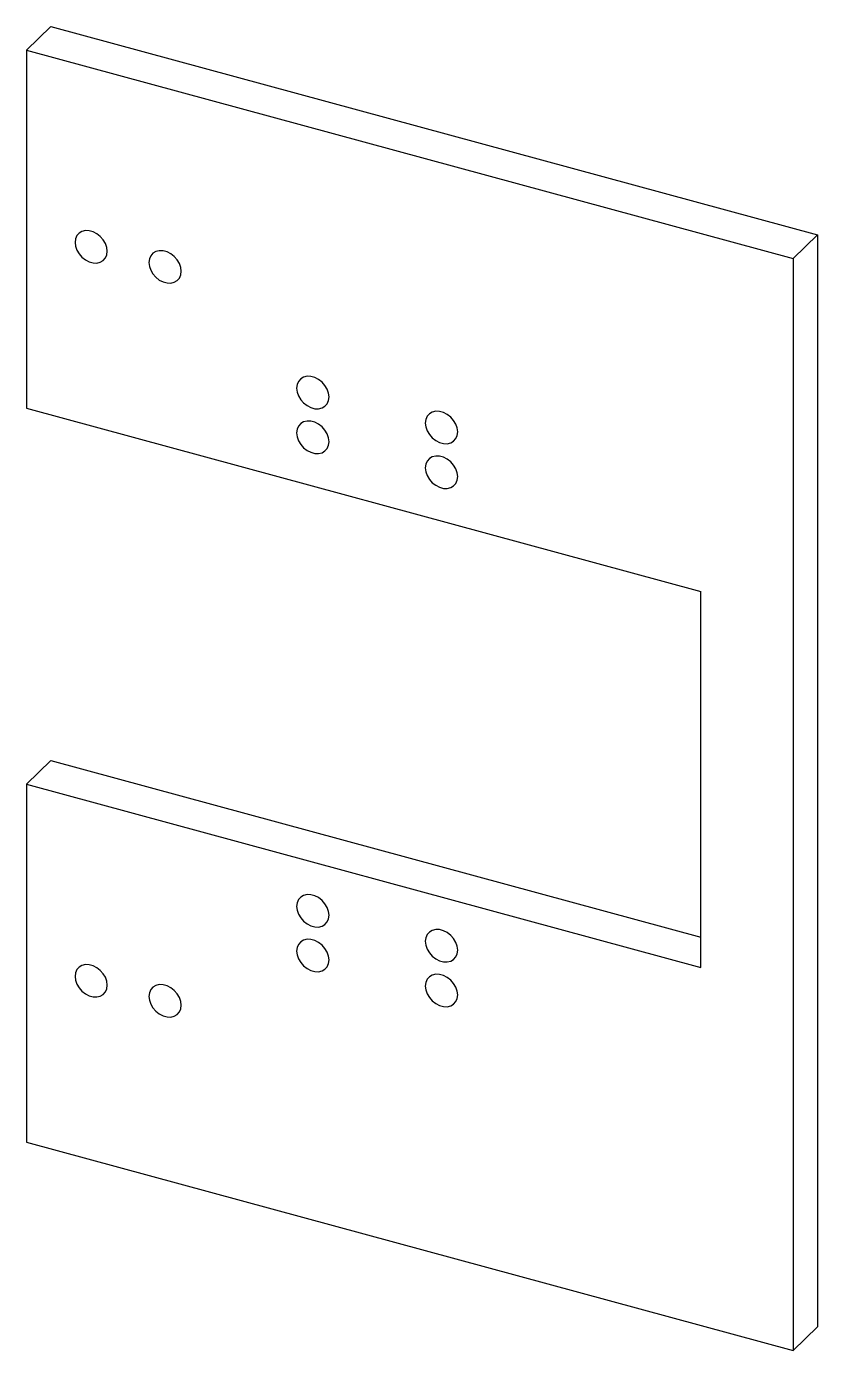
# Paper-space layout '_Trimetric' of a CAD drawing. Header units: millimetres. Extents: x -39 to 37, y -65 to 62.
import ezdxf

# ---------------------------------------------------------------- set-up
doc = ezdxf.new("R2010")
doc.units = ezdxf.units.MM

psp = doc.layouts.new('_Trimetric')

# ---------------------------------------------------------------- linework, layer by layer
at = {"color": 7, "linetype": 'Continuous', "lineweight": 25}
for p, q in [((-39.04, 59.98), (-36.7, 62.26)), ((-36.7, 62.26), (36.7, 42.31)), ((-39.04, 59.98), (-39.04, 25.7)), ((-39.04, 59.98), (34.37, 40.03)), ((34.37, 40.03), (36.7, 42.31)), ((36.7, 42.31), (36.7, -62.26)), ((34.37, 40.03), (34.37, -64.54)), ((-39.04, 25.7), (25.53, 8.15)), ((25.53, -27.85), (25.53, 8.15)), ((-39.04, -10.3), (-36.7, -8.03)), ((-36.7, -8.03), (25.53, -24.94)), ((-39.04, -10.3), (-39.04, -44.59)), ((-39.04, -10.3), (25.53, -27.85)), ((-39.04, -44.59), (34.37, -64.54)), ((34.37, -64.54), (36.7, -62.26))]:
    psp.add_line(p, q, dxfattribs=at)
at = {"color": 7, "linetype": 'Continuous', "lineweight": 25, "flags": 128}
for points in [[(-31.3, 40.74), (-31.34, 41.11), (-31.48, 41.48), (-31.69, 41.84), (-31.97, 42.15), (-32.3, 42.41), (-32.66, 42.6), (-33.03, 42.7), (-33.39, 42.71), (-33.73, 42.63), (-34, 42.47), (-34.22, 42.23), (-34.35, 41.93), (-34.39, 41.58), (-34.35, 41.21), (-34.22, 40.83), (-34, 40.48), (-33.73, 40.16), (-33.39, 39.91), (-33.03, 39.72), (-32.66, 39.62), (-32.3, 39.61), (-31.97, 39.69), (-31.69, 39.85), (-31.48, 40.09), (-31.34, 40.39), (-31.3, 40.74)], [(-24.22, 38.82), (-24.27, 39.19), (-24.4, 39.56), (-24.61, 39.92), (-24.89, 40.23), (-25.22, 40.49), (-25.58, 40.67), (-25.96, 40.78), (-26.32, 40.79), (-26.65, 40.71), (-26.93, 40.55), (-27.14, 40.31), (-27.27, 40), (-27.32, 39.66), (-27.27, 39.29), (-27.14, 38.91), (-26.93, 38.56), (-26.65, 38.24), (-26.32, 37.98), (-25.96, 37.8), (-25.58, 37.7), (-25.22, 37.68), (-24.89, 37.76), (-24.61, 37.93), (-24.4, 38.17), (-24.27, 38.47), (-24.22, 38.82)], [(-10.07, 26.78), (-10.12, 27.15), (-10.25, 27.53), (-10.46, 27.88), (-10.74, 28.2), (-11.07, 28.46), (-11.43, 28.64), (-11.81, 28.74), (-12.17, 28.76), (-12.5, 28.68), (-12.78, 28.51), (-12.99, 28.27), (-13.12, 27.97), (-13.17, 27.62), (-13.12, 27.25), (-12.99, 26.88), (-12.78, 26.52), (-12.5, 26.21), (-12.17, 25.95), (-11.81, 25.77), (-11.43, 25.66), (-11.07, 25.65), (-10.74, 25.73), (-10.46, 25.89), (-10.25, 26.13), (-10.12, 26.44), (-10.07, 26.78)], [(2.25, 23.44), (2.2, 23.81), (2.07, 24.18), (1.86, 24.54), (1.58, 24.85), (1.25, 25.11), (0.89, 25.29), (0.51, 25.4), (0.15, 25.41), (-0.18, 25.33), (-0.46, 25.17), (-0.67, 24.93), (-0.8, 24.62), (-0.85, 24.28), (-0.8, 23.91), (-0.67, 23.53), (-0.46, 23.18), (-0.18, 22.86), (0.15, 22.6), (0.51, 22.42), (0.89, 22.32), (1.25, 22.3), (1.58, 22.38), (1.86, 22.55), (2.07, 22.79), (2.2, 23.09), (2.25, 23.44)], [(-10.07, 22.5), (-10.12, 22.87), (-10.25, 23.24), (-10.46, 23.6), (-10.74, 23.91), (-11.07, 24.17), (-11.43, 24.36), (-11.81, 24.46), (-12.17, 24.47), (-12.5, 24.39), (-12.78, 24.23), (-12.99, 23.99), (-13.12, 23.69), (-13.17, 23.34), (-13.12, 22.97), (-12.99, 22.59), (-12.78, 22.24), (-12.5, 21.92), (-12.17, 21.66), (-11.81, 21.48), (-11.43, 21.38), (-11.07, 21.37), (-10.74, 21.44), (-10.46, 21.61), (-10.25, 21.85), (-10.12, 22.15), (-10.07, 22.5)], [(2.25, 19.15), (2.2, 19.52), (2.07, 19.89), (1.86, 20.25), (1.58, 20.57), (1.25, 20.82), (0.89, 21.01), (0.51, 21.11), (0.15, 21.12), (-0.18, 21.04), (-0.46, 20.88), (-0.67, 20.64), (-0.8, 20.34), (-0.85, 19.99), (-0.8, 19.62), (-0.67, 19.25), (-0.46, 18.89), (-0.18, 18.57), (0.15, 18.32), (0.51, 18.13), (0.89, 18.03), (1.25, 18.02), (1.58, 18.1), (1.86, 18.26), (2.07, 18.5), (2.2, 18.8), (2.25, 19.15)], [(-10.07, -22.85), (-10.12, -22.48), (-10.25, -22.1), (-10.46, -21.75), (-10.74, -21.43), (-11.07, -21.17), (-11.43, -20.99), (-11.81, -20.89), (-12.17, -20.87), (-12.5, -20.95), (-12.78, -21.12), (-12.99, -21.36), (-13.12, -21.66), (-13.17, -22.01), (-13.12, -22.38), (-12.99, -22.75), (-12.78, -23.11), (-12.5, -23.42), (-12.17, -23.68), (-11.81, -23.86), (-11.43, -23.97), (-11.07, -23.98), (-10.74, -23.9), (-10.46, -23.74), (-10.25, -23.5), (-10.12, -23.19), (-10.07, -22.85)], [(-10.07, -27.13), (-10.12, -26.76), (-10.25, -26.39), (-10.46, -26.03), (-10.74, -25.72), (-11.07, -25.46), (-11.43, -25.27), (-11.81, -25.17), (-12.17, -25.16), (-12.5, -25.24), (-12.78, -25.4), (-12.99, -25.64), (-13.12, -25.94), (-13.17, -26.29), (-13.12, -26.66), (-12.99, -27.04), (-12.78, -27.39), (-12.5, -27.71), (-12.17, -27.97), (-11.81, -28.15), (-11.43, -28.25), (-11.07, -28.26), (-10.74, -28.19), (-10.46, -28.02), (-10.25, -27.78), (-10.12, -27.48), (-10.07, -27.13)], [(2.25, -26.19), (2.2, -25.82), (2.07, -25.45), (1.86, -25.09), (1.58, -24.78), (1.25, -24.52), (0.89, -24.34), (0.51, -24.23), (0.15, -24.22), (-0.18, -24.3), (-0.46, -24.46), (-0.67, -24.7), (-0.8, -25.01), (-0.85, -25.35), (-0.8, -25.72), (-0.67, -26.1), (-0.46, -26.45), (-0.18, -26.77), (0.15, -27.03), (0.51, -27.21), (0.89, -27.31), (1.25, -27.33), (1.58, -27.25), (1.86, -27.08), (2.07, -26.84), (2.2, -26.54), (2.25, -26.19)], [(-31.3, -29.55), (-31.34, -29.18), (-31.48, -28.8), (-31.69, -28.45), (-31.97, -28.13), (-32.3, -27.88), (-32.66, -27.69), (-33.03, -27.59), (-33.39, -27.58), (-33.73, -27.66), (-34, -27.82), (-34.22, -28.06), (-34.35, -28.36), (-34.39, -28.71), (-34.35, -29.08), (-34.22, -29.45), (-34, -29.81), (-33.73, -30.12), (-33.39, -30.38), (-33.03, -30.57), (-32.66, -30.67), (-32.3, -30.68), (-31.97, -30.6), (-31.69, -30.44), (-31.48, -30.2), (-31.34, -29.9), (-31.3, -29.55)], [(2.25, -30.48), (2.2, -30.11), (2.07, -29.74), (1.86, -29.38), (1.58, -29.06), (1.25, -28.81), (0.89, -28.62), (0.51, -28.52), (0.15, -28.51), (-0.18, -28.59), (-0.46, -28.75), (-0.67, -28.99), (-0.8, -29.29), (-0.85, -29.64), (-0.8, -30.01), (-0.67, -30.38), (-0.46, -30.74), (-0.18, -31.06), (0.15, -31.31), (0.51, -31.5), (0.89, -31.6), (1.25, -31.61), (1.58, -31.53), (1.86, -31.37), (2.07, -31.13), (2.2, -30.83), (2.25, -30.48)], [(-24.22, -31.47), (-24.27, -31.1), (-24.4, -30.73), (-24.61, -30.37), (-24.89, -30.06), (-25.22, -29.8), (-25.58, -29.61), (-25.96, -29.51), (-26.32, -29.5), (-26.65, -29.58), (-26.93, -29.74), (-27.14, -29.98), (-27.27, -30.28), (-27.32, -30.63), (-27.27, -31), (-27.14, -31.38), (-26.93, -31.73), (-26.65, -32.05), (-26.32, -32.31), (-25.96, -32.49), (-25.58, -32.59), (-25.22, -32.6), (-24.89, -32.53), (-24.61, -32.36), (-24.4, -32.12), (-24.27, -31.82), (-24.22, -31.47)]]:
    psp.add_lwpolyline(points, dxfattribs=at)

doc.saveas('drawing.dxf')
